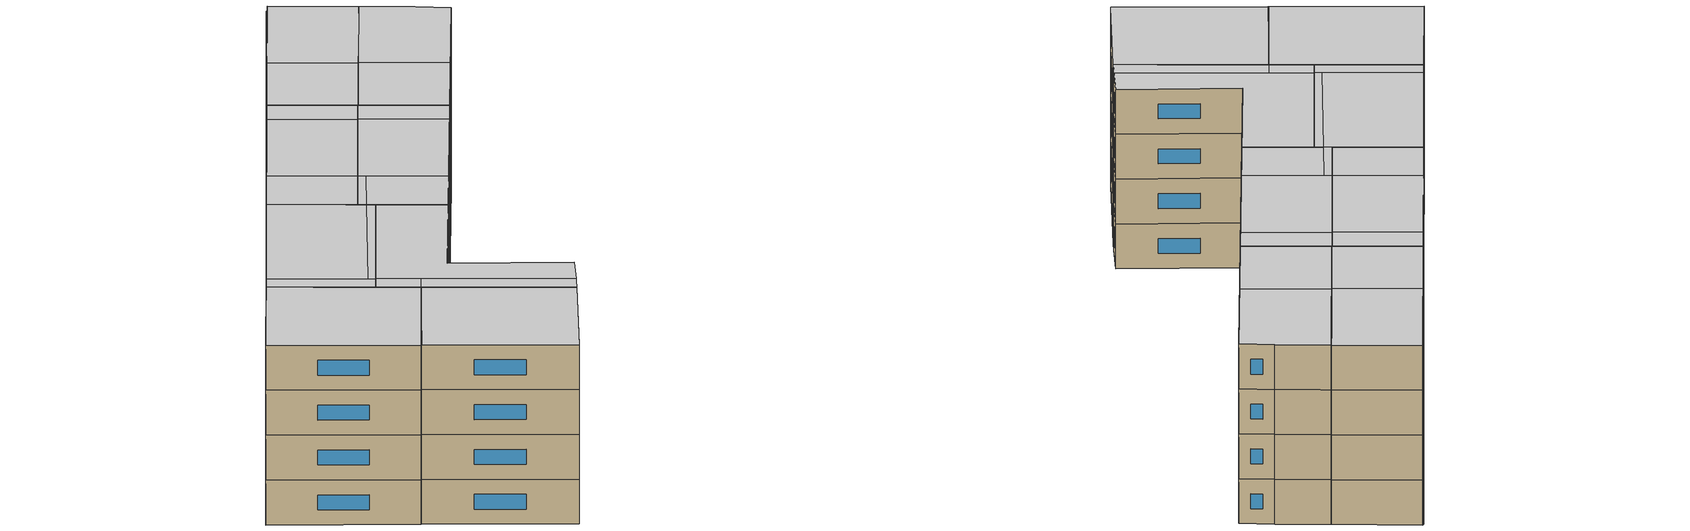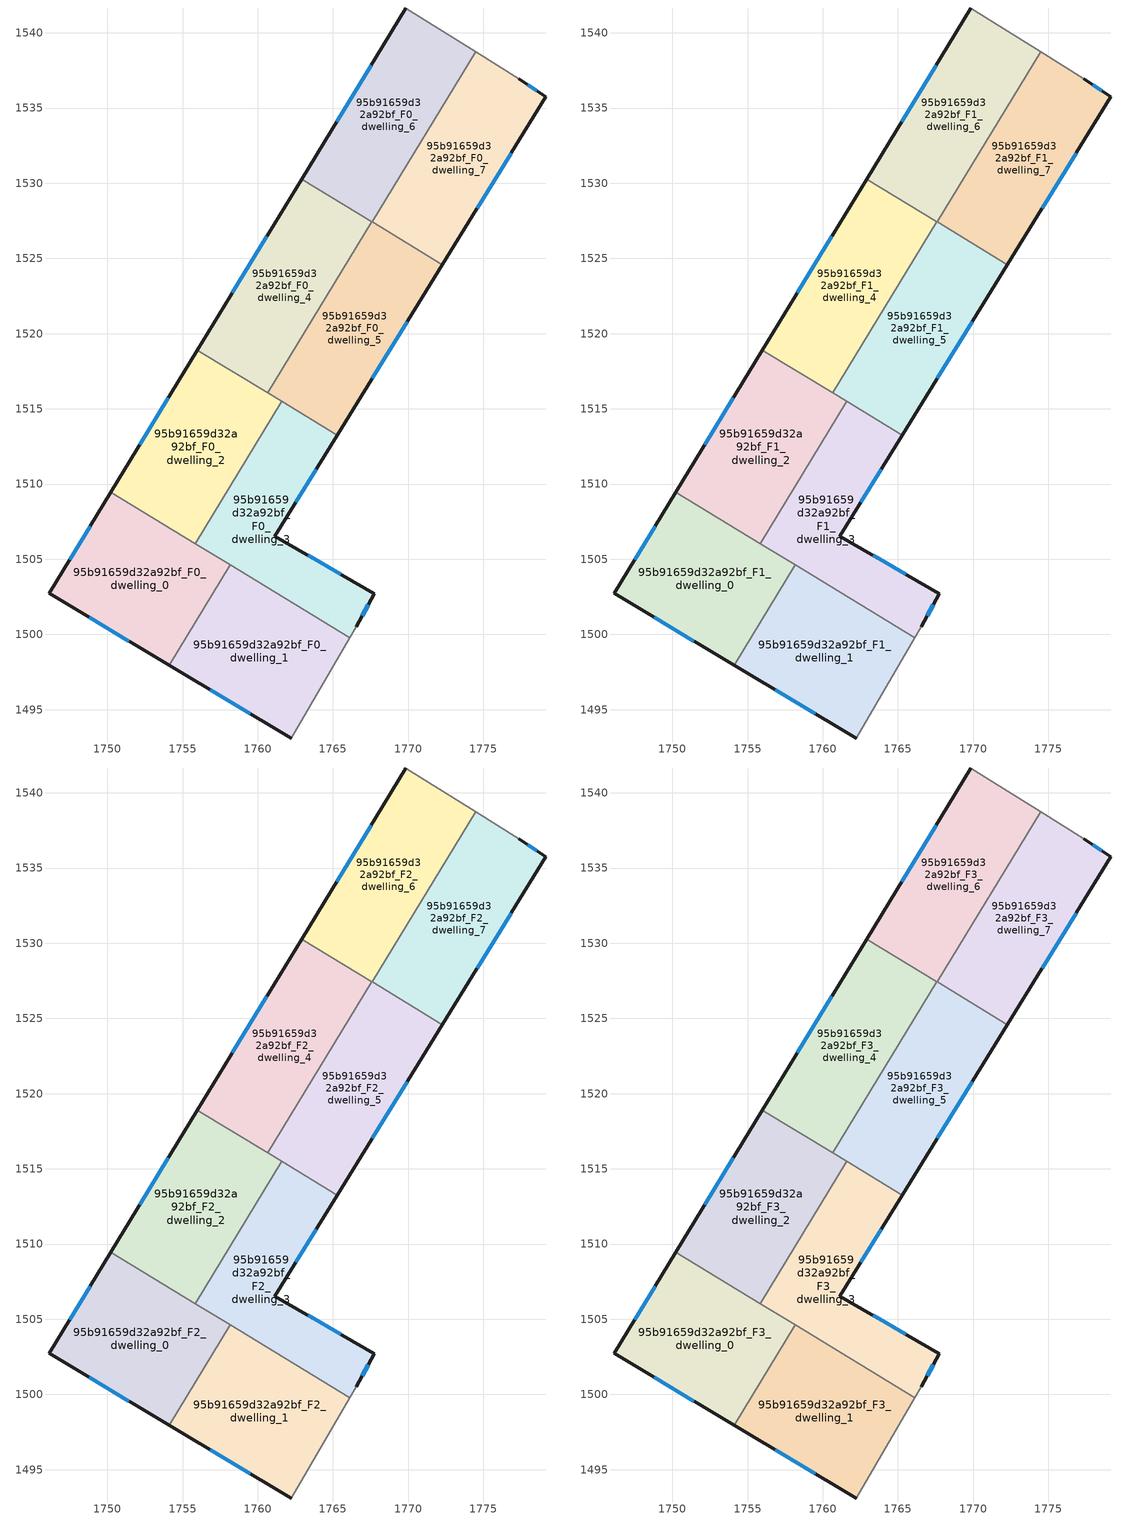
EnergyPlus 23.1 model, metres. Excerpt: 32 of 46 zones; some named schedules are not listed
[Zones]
95b91659d32a92bf_F0_dwelling_0
 floor ground (EU_floor_Construction): 1758.15,1504.62 1754.1,1497.97 1746.12,1502.73 1750.22,1509.45 z0
 wall outside (EU_wall_Construction): 1750.22,1509.45 1746.12,1502.73 1754.1,1497.97 z0:3
 wall to 95b91659d32a92bf_F0_dwelling_1 (EU_wall_Construction): 1754.1,1497.97 1758.15,1504.62 z0:3
 wall to 95b91659d32a92bf_F0_dwelling_2 (EU_wall_Construction): 1755.83,1506.03 1750.22,1509.45 z0:3
 wall to 95b91659d32a92bf_F0_dwelling_3 (EU_wall_Construction): 1758.15,1504.62 1755.83,1506.03 z0:3
 window (EU_Window_Construction): 1748.8,1501.13 1751.43,1499.56 / 1748.85,1507.2 1747.5,1504.98 z1.01:1.99
95b91659d32a92bf_F0_dwelling_1
 floor ground (EU_floor_Construction): 1766.11,1499.78 1762.23,1493.12 1754.1,1497.97 1758.15,1504.62 z0
 wall outside (EU_wall_Construction): 1754.1,1497.97 1762.23,1493.12 z0:3
 wall adiabatic (EU_wall_Construction): 1762.23,1493.12 1766.11,1499.78 z0:3
 wall to 95b91659d32a92bf_F0_dwelling_3 (EU_wall_Construction): 1766.11,1499.78 1758.15,1504.62 z0:3
 window (EU_Window_Construction): 1756.83,1496.34 1759.51,1494.74 z1.01:1.99
95b91659d32a92bf_F0_dwelling_2
 floor ground (EU_floor_Construction): 1761.59,1515.49 1755.83,1506.03 1750.22,1509.45 1755.98,1518.91 z0
 wall outside (EU_wall_Construction): 1755.98,1518.91 1750.22,1509.45 z0:3
 wall to 95b91659d32a92bf_F0_dwelling_3 (EU_wall_Construction): 1755.83,1506.03 1761.59,1515.49 z0:3
 wall to 95b91659d32a92bf_F0_dwelling_4 (EU_wall_Construction): 1760.65,1516.06 1755.98,1518.91 z0:3
 wall to 95b91659d32a92bf_F0_dwelling_5 (EU_wall_Construction): 1761.59,1515.49 1760.65,1516.06 z0:3
 window (EU_Window_Construction): 1754.05,1515.73 1752.15,1512.62 z1.01:1.99
95b91659d32a92bf_F0_dwelling_3
 floor ground (EU_floor_Construction): 1765.28,1513.25 1761.14,1506.53 1767.74,1502.72 1766.54,1500.52 1766.11,1499.78 1755.83,1506.03 1761.59,1515.49 z0
 wall outside (EU_wall_Construction): 1766.54,1500.52 1767.74,1502.72 1761.14,1506.53 1765.28,1513.25 z0:3
 wall adiabatic (EU_wall_Construction): 1766.11,1499.78 1766.54,1500.52 z0:3
 wall to 95b91659d32a92bf_F0_dwelling_5 (EU_wall_Construction): 1765.28,1513.25 1761.59,1515.49 z0:3
 window (EU_Window_Construction): 1762.53,1508.78 1763.89,1511 / 1765.52,1504 1763.35,1505.25 / 1766.94,1501.26 1767.34,1501.99 z1.01:1.99
95b91659d32a92bf_F0_dwelling_4
 floor ground (EU_floor_Construction): 1767.58,1527.45 1760.65,1516.07 1755.98,1518.91 1762.92,1530.28 z0
 wall outside (EU_wall_Construction): 1762.92,1530.28 1755.98,1518.91 z0:3
 wall to 95b91659d32a92bf_F0_dwelling_5 (EU_wall_Construction): 1760.65,1516.07 1767.58,1527.45 z0:3
 wall to 95b91659d32a92bf_F0_dwelling_6 (EU_wall_Construction): 1767.58,1527.45 1762.92,1530.28 z0:3
 window (EU_Window_Construction): 1760.59,1526.47 1758.31,1522.72 z1.01:1.99
95b91659d32a92bf_F0_dwelling_5
 floor ground (EU_floor_Construction): 1772.28,1524.59 1765.28,1513.25 1760.65,1516.07 1767.58,1527.45 z0
 wall outside (EU_wall_Construction): 1765.28,1513.25 1772.28,1524.59 z0:3
 wall to 95b91659d32a92bf_F0_dwelling_7 (EU_wall_Construction): 1772.28,1524.59 1767.6,1527.43 z0:3
 wall to 95b91659d32a92bf_F0_dwelling_6 (EU_wall_Construction): 1767.6,1527.43 1767.58,1527.44 z0:3
 window (EU_Window_Construction): 1767.63,1517.05 1769.93,1520.78 z1.01:1.99
95b91659d32a92bf_F0_dwelling_6
 floor ground (EU_floor_Construction): 1774.49,1538.75 1767.6,1527.43 1762.92,1530.28 1769.85,1541.65 z0
 wall outside (EU_wall_Construction): 1769.85,1541.65 1762.92,1530.28 z0:3
 wall adiabatic (EU_wall_Construction): 1774.49,1538.75 1769.85,1541.65 z0:3
 wall to 95b91659d32a92bf_F0_dwelling_7 (EU_wall_Construction): 1767.6,1527.43 1774.49,1538.75 z0:3
 window (EU_Window_Construction): 1767.53,1537.84 1765.24,1534.09 z1.01:1.99
95b91659d32a92bf_F0_dwelling_7
 floor ground (EU_floor_Construction): 1777.36,1536.95 1779.16,1535.74 1772.28,1524.59 1767.6,1527.43 1774.49,1538.75 z0
 wall outside (EU_wall_Construction): 1772.28,1524.59 1779.16,1535.74 1777.36,1536.95 z0:3
 wall adiabatic (EU_wall_Construction): 1777.36,1536.95 1774.49,1538.75 z0:3
 window (EU_Window_Construction): 1778.55,1536.15 1777.96,1536.54 / 1774.58,1528.33 1776.85,1532 z1.01:1.99
95b91659d32a92bf_F1_dwelling_0
 floor to 95b91659d32a92bf_F0_dwelling_0 (EU_floor_Construction): 1758.15,1504.62 1754.1,1497.97 1746.12,1502.73 1750.22,1509.45 z3
 wall outside (EU_wall_Construction): 1750.22,1509.45 1746.12,1502.73 1754.1,1497.97 z3:6
 wall to 95b91659d32a92bf_F1_dwelling_1 (EU_wall_Construction): 1754.1,1497.97 1758.15,1504.62 z3:6
 wall to 95b91659d32a92bf_F1_dwelling_2 (EU_wall_Construction): 1755.83,1506.03 1750.22,1509.45 z3:6
 wall to 95b91659d32a92bf_F1_dwelling_3 (EU_wall_Construction): 1758.15,1504.62 1755.83,1506.03 z3:6
 window (EU_Window_Construction): 1748.8,1501.13 1751.43,1499.56 / 1748.85,1507.2 1747.5,1504.98 z4.01:4.99
95b91659d32a92bf_F1_dwelling_1
 floor to 95b91659d32a92bf_F0_dwelling_1 (EU_floor_Construction): 1766.11,1499.78 1762.23,1493.12 1754.1,1497.97 1758.15,1504.62 z3
 wall outside (EU_wall_Construction): 1754.1,1497.97 1762.23,1493.12 z3:6
 wall adiabatic (EU_wall_Construction): 1762.23,1493.12 1766.11,1499.78 z3:6
 wall to 95b91659d32a92bf_F1_dwelling_3 (EU_wall_Construction): 1766.11,1499.78 1758.15,1504.62 z3:6
 window (EU_Window_Construction): 1756.83,1496.34 1759.51,1494.74 z4.01:4.99
95b91659d32a92bf_F1_dwelling_2
 floor to 95b91659d32a92bf_F0_dwelling_2 (EU_floor_Construction): 1761.59,1515.49 1755.83,1506.03 1750.22,1509.45 1755.98,1518.91 z3
 wall outside (EU_wall_Construction): 1755.98,1518.91 1750.22,1509.45 z3:6
 wall to 95b91659d32a92bf_F1_dwelling_3 (EU_wall_Construction): 1755.83,1506.03 1761.59,1515.49 z3:6
 wall to 95b91659d32a92bf_F1_dwelling_4 (EU_wall_Construction): 1760.65,1516.06 1755.98,1518.91 z3:6
 wall to 95b91659d32a92bf_F1_dwelling_5 (EU_wall_Construction): 1761.59,1515.49 1760.65,1516.06 z3:6
 window (EU_Window_Construction): 1754.05,1515.73 1752.15,1512.62 z4.01:4.99
95b91659d32a92bf_F1_dwelling_3
 floor to 95b91659d32a92bf_F0_dwelling_3 (EU_floor_Construction): 1765.28,1513.25 1761.14,1506.53 1767.74,1502.72 1766.54,1500.52 1766.11,1499.78 1755.83,1506.03 1761.59,1515.49 z3
 wall outside (EU_wall_Construction): 1766.54,1500.52 1767.74,1502.72 1761.14,1506.53 1765.28,1513.25 z3:6
 wall adiabatic (EU_wall_Construction): 1766.11,1499.78 1766.54,1500.52 z3:6
 wall to 95b91659d32a92bf_F1_dwelling_5 (EU_wall_Construction): 1765.28,1513.25 1761.59,1515.49 z3:6
 window (EU_Window_Construction): 1762.53,1508.78 1763.89,1511 / 1765.52,1504 1763.35,1505.25 / 1766.94,1501.26 1767.34,1501.99 z4.01:4.99
95b91659d32a92bf_F1_dwelling_4
 floor to 95b91659d32a92bf_F0_dwelling_4 (EU_floor_Construction): 1767.58,1527.45 1760.65,1516.07 1755.98,1518.91 1762.92,1530.28 z3
 wall outside (EU_wall_Construction): 1762.92,1530.28 1755.98,1518.91 z3:6
 wall to 95b91659d32a92bf_F1_dwelling_5 (EU_wall_Construction): 1760.65,1516.07 1767.58,1527.45 z3:6
 wall to 95b91659d32a92bf_F1_dwelling_6 (EU_wall_Construction): 1767.58,1527.45 1762.92,1530.28 z3:6
 window (EU_Window_Construction): 1760.59,1526.47 1758.31,1522.72 z4.01:4.99
95b91659d32a92bf_F1_dwelling_5
 floor to 95b91659d32a92bf_F0_dwelling_5 (EU_floor_Construction): 1772.28,1524.59 1765.28,1513.25 1760.65,1516.07 1767.58,1527.45 z3
 wall outside (EU_wall_Construction): 1765.28,1513.25 1772.28,1524.59 z3:6
 wall to 95b91659d32a92bf_F1_dwelling_7 (EU_wall_Construction): 1772.28,1524.59 1767.6,1527.43 z3:6
 wall to 95b91659d32a92bf_F1_dwelling_6 (EU_wall_Construction): 1767.6,1527.43 1767.58,1527.44 z3:6
 window (EU_Window_Construction): 1767.63,1517.05 1769.93,1520.78 z4.01:4.99
95b91659d32a92bf_F1_dwelling_6
 floor to 95b91659d32a92bf_F0_dwelling_6 (EU_floor_Construction): 1774.49,1538.75 1767.6,1527.43 1762.92,1530.28 1769.85,1541.65 z3
 wall outside (EU_wall_Construction): 1769.85,1541.65 1762.92,1530.28 z3:6
 wall adiabatic (EU_wall_Construction): 1774.49,1538.75 1769.85,1541.65 z3:6
 wall to 95b91659d32a92bf_F1_dwelling_7 (EU_wall_Construction): 1767.6,1527.43 1774.49,1538.75 z3:6
 window (EU_Window_Construction): 1767.53,1537.84 1765.24,1534.09 z4.01:4.99
95b91659d32a92bf_F1_dwelling_7
 floor to 95b91659d32a92bf_F0_dwelling_7 (EU_floor_Construction): 1777.36,1536.95 1779.16,1535.74 1772.28,1524.59 1767.6,1527.43 1774.49,1538.75 z3
 wall outside (EU_wall_Construction): 1772.28,1524.59 1779.16,1535.74 1777.36,1536.95 z3:6
 wall adiabatic (EU_wall_Construction): 1777.36,1536.95 1774.49,1538.75 z3:6
 window (EU_Window_Construction): 1778.55,1536.15 1777.96,1536.54 / 1774.58,1528.33 1776.85,1532 z4.01:4.99
95b91659d32a92bf_F2_dwelling_0
 floor to 95b91659d32a92bf_F1_dwelling_0 (EU_floor_Construction): 1758.15,1504.62 1754.1,1497.97 1746.12,1502.73 1750.22,1509.45 z6
 wall outside (EU_wall_Construction): 1750.22,1509.45 1746.12,1502.73 1754.1,1497.97 z6:9
 wall to 95b91659d32a92bf_F2_dwelling_1 (EU_wall_Construction): 1754.1,1497.97 1758.15,1504.62 z6:9
 wall to 95b91659d32a92bf_F2_dwelling_2 (EU_wall_Construction): 1755.83,1506.03 1750.22,1509.45 z6:9
 wall to 95b91659d32a92bf_F2_dwelling_3 (EU_wall_Construction): 1758.15,1504.62 1755.83,1506.03 z6:9
 window (EU_Window_Construction): 1748.8,1501.13 1751.43,1499.56 / 1748.85,1507.2 1747.5,1504.98 z7.01:7.99
95b91659d32a92bf_F2_dwelling_1
 floor to 95b91659d32a92bf_F1_dwelling_1 (EU_floor_Construction): 1766.11,1499.78 1762.23,1493.12 1754.1,1497.97 1758.15,1504.62 z6
 wall outside (EU_wall_Construction): 1754.1,1497.97 1762.23,1493.12 z6:9
 wall adiabatic (EU_wall_Construction): 1762.23,1493.12 1766.11,1499.78 z6:9
 wall to 95b91659d32a92bf_F2_dwelling_3 (EU_wall_Construction): 1766.11,1499.78 1758.15,1504.62 z6:9
 window (EU_Window_Construction): 1756.83,1496.34 1759.51,1494.74 z7.01:7.99
95b91659d32a92bf_F2_dwelling_2
 floor to 95b91659d32a92bf_F1_dwelling_2 (EU_floor_Construction): 1761.59,1515.49 1755.83,1506.03 1750.22,1509.45 1755.98,1518.91 z6
 wall outside (EU_wall_Construction): 1755.98,1518.91 1750.22,1509.45 z6:9
 wall to 95b91659d32a92bf_F2_dwelling_3 (EU_wall_Construction): 1755.83,1506.03 1761.59,1515.49 z6:9
 wall to 95b91659d32a92bf_F2_dwelling_4 (EU_wall_Construction): 1760.65,1516.06 1755.98,1518.91 z6:9
 wall to 95b91659d32a92bf_F2_dwelling_5 (EU_wall_Construction): 1761.59,1515.49 1760.65,1516.06 z6:9
 window (EU_Window_Construction): 1754.05,1515.73 1752.15,1512.62 z7.01:7.99
95b91659d32a92bf_F2_dwelling_3
 floor to 95b91659d32a92bf_F1_dwelling_3 (EU_floor_Construction): 1765.28,1513.25 1761.14,1506.53 1767.74,1502.72 1766.54,1500.52 1766.11,1499.78 1755.83,1506.03 1761.59,1515.49 z6
 wall outside (EU_wall_Construction): 1766.54,1500.52 1767.74,1502.72 1761.14,1506.53 1765.28,1513.25 z6:9
 wall adiabatic (EU_wall_Construction): 1766.11,1499.78 1766.54,1500.52 z6:9
 wall to 95b91659d32a92bf_F2_dwelling_5 (EU_wall_Construction): 1765.28,1513.25 1761.59,1515.49 z6:9
 window (EU_Window_Construction): 1762.53,1508.78 1763.89,1511 / 1765.52,1504 1763.35,1505.25 / 1766.94,1501.26 1767.34,1501.99 z7.01:7.99
95b91659d32a92bf_F2_dwelling_4
 floor to 95b91659d32a92bf_F1_dwelling_4 (EU_floor_Construction): 1767.58,1527.45 1760.65,1516.07 1755.98,1518.91 1762.92,1530.28 z6
 wall outside (EU_wall_Construction): 1762.92,1530.28 1755.98,1518.91 z6:9
 wall to 95b91659d32a92bf_F2_dwelling_5 (EU_wall_Construction): 1760.65,1516.07 1767.58,1527.45 z6:9
 wall to 95b91659d32a92bf_F2_dwelling_6 (EU_wall_Construction): 1767.58,1527.45 1762.92,1530.28 z6:9
 window (EU_Window_Construction): 1760.59,1526.47 1758.31,1522.72 z7.01:7.99
95b91659d32a92bf_F2_dwelling_5
 floor to 95b91659d32a92bf_F1_dwelling_5 (EU_floor_Construction): 1772.28,1524.59 1765.28,1513.25 1760.65,1516.07 1767.58,1527.45 z6
 wall outside (EU_wall_Construction): 1765.28,1513.25 1772.28,1524.59 z6:9
 wall to 95b91659d32a92bf_F2_dwelling_7 (EU_wall_Construction): 1772.28,1524.59 1767.6,1527.43 z6:9
 wall to 95b91659d32a92bf_F2_dwelling_6 (EU_wall_Construction): 1767.6,1527.43 1767.58,1527.44 z6:9
 window (EU_Window_Construction): 1767.63,1517.05 1769.93,1520.78 z7.01:7.99
95b91659d32a92bf_F2_dwelling_6
 floor to 95b91659d32a92bf_F1_dwelling_6 (EU_floor_Construction): 1774.49,1538.75 1767.6,1527.43 1762.92,1530.28 1769.85,1541.65 z6
 wall outside (EU_wall_Construction): 1769.85,1541.65 1762.92,1530.28 z6:9
 wall adiabatic (EU_wall_Construction): 1774.49,1538.75 1769.85,1541.65 z6:9
 wall to 95b91659d32a92bf_F2_dwelling_7 (EU_wall_Construction): 1767.6,1527.43 1774.49,1538.75 z6:9
 window (EU_Window_Construction): 1767.53,1537.84 1765.24,1534.09 z7.01:7.99
95b91659d32a92bf_F2_dwelling_7
 floor to 95b91659d32a92bf_F1_dwelling_7 (EU_floor_Construction): 1777.36,1536.95 1779.16,1535.74 1772.28,1524.59 1767.6,1527.43 1774.49,1538.75 z6
 wall outside (EU_wall_Construction): 1772.28,1524.59 1779.16,1535.74 1777.36,1536.95 z6:9
 wall adiabatic (EU_wall_Construction): 1777.36,1536.95 1774.49,1538.75 z6:9
 window (EU_Window_Construction): 1778.55,1536.15 1777.96,1536.54 / 1774.58,1528.33 1776.85,1532 z7.01:7.99
95b91659d32a92bf_F3_dwelling_0
 floor to 95b91659d32a92bf_F2_dwelling_0 (EU_floor_Construction): 1758.15,1504.62 1754.1,1497.97 1746.12,1502.73 1750.22,1509.45 z9
 wall outside (EU_wall_Construction): 1750.22,1509.45 1746.12,1502.73 1754.1,1497.97 z9:12
 wall to 95b91659d32a92bf_F3_dwelling_1 (EU_wall_Construction): 1754.1,1497.97 1758.15,1504.62 z9:12
 wall to 95b91659d32a92bf_F3_dwelling_2 (EU_wall_Construction): 1755.83,1506.03 1750.22,1509.45 z9:12
 wall to 95b91659d32a92bf_F3_dwelling_3 (EU_wall_Construction): 1758.15,1504.62 1755.83,1506.03 z9:12
 window (EU_Window_Construction): 1748.8,1501.13 1751.43,1499.56 / 1748.85,1507.2 1747.5,1504.98 z10.01:10.99
 ceiling adiabatic (EU_roof_Construction): 1754.1,1497.97 1758.15,1504.62 1750.22,1509.45 1746.12,1502.73 z12
95b91659d32a92bf_F3_dwelling_1
 floor to 95b91659d32a92bf_F2_dwelling_1 (EU_floor_Construction): 1766.11,1499.78 1762.23,1493.12 1754.1,1497.97 1758.15,1504.62 z9
 wall outside (EU_wall_Construction): 1754.1,1497.97 1762.23,1493.12 z9:12
 wall adiabatic (EU_wall_Construction): 1762.23,1493.12 1766.11,1499.78 z9:12
 wall to 95b91659d32a92bf_F3_dwelling_3 (EU_wall_Construction): 1766.11,1499.78 1758.15,1504.62 z9:12
 window (EU_Window_Construction): 1756.83,1496.34 1759.51,1494.74 z10.01:10.99
 ceiling to 95b91659d32a92bf_F4_dwelling_5 (EU_floor_Construction): 1762.23,1493.12 1766.11,1499.78 1758.16,1504.61 1754.18,1497.93 z12
 ceiling adiabatic (EU_roof_Construction): 1754.18,1497.93 1758.16,1504.61 1758.15,1504.62 1754.1,1497.97 z12
95b91659d32a92bf_F3_dwelling_2
 floor to 95b91659d32a92bf_F2_dwelling_2 (EU_floor_Construction): 1761.59,1515.49 1755.83,1506.03 1750.22,1509.45 1755.98,1518.91 z9
 wall outside (EU_wall_Construction): 1755.98,1518.91 1750.22,1509.45 z9:12
 wall to 95b91659d32a92bf_F3_dwelling_3 (EU_wall_Construction): 1755.83,1506.03 1761.59,1515.49 z9:12
 wall to 95b91659d32a92bf_F3_dwelling_4 (EU_wall_Construction): 1760.65,1516.06 1755.98,1518.91 z9:12
 wall to 95b91659d32a92bf_F3_dwelling_5 (EU_wall_Construction): 1761.59,1515.49 1760.65,1516.06 z9:12
 window (EU_Window_Construction): 1754.05,1515.73 1752.15,1512.62 z10.01:10.99
 ceiling to 95b91659d32a92bf_F4_dwelling_4 (EU_floor_Construction): 1755.98,1507.21 1761.1,1515.79 1755.98,1518.91 1750.76,1510.33 z12
 ceiling to 95b91659d32a92bf_F4_dwelling_3 (EU_floor_Construction): 1756.4,1506.97 1761.59,1515.49 1761.1,1515.79 1755.98,1507.21 z12
 ceiling to 95b91659d32a92bf_F4_dwelling_6 (EU_floor_Construction): 1755.83,1506.03 1756.4,1506.97 1750.76,1510.33 1750.22,1509.45 z12
95b91659d32a92bf_F3_dwelling_3
 floor to 95b91659d32a92bf_F2_dwelling_3 (EU_floor_Construction): 1765.28,1513.25 1761.14,1506.53 1767.74,1502.72 1766.54,1500.52 1766.11,1499.78 1755.83,1506.03 1761.59,1515.49 z9
 wall outside (EU_wall_Construction): 1766.54,1500.52 1767.74,1502.72 1761.14,1506.53 1765.28,1513.25 z9:12
 wall adiabatic (EU_wall_Construction): 1766.11,1499.78 1766.54,1500.52 z9:12
 wall to 95b91659d32a92bf_F3_dwelling_5 (EU_wall_Construction): 1765.28,1513.25 1761.59,1515.49 z9:12
 window (EU_Window_Construction): 1762.53,1508.78 1763.89,1511 / 1765.52,1504 1763.35,1505.25 / 1766.94,1501.26 1767.34,1501.99 z10.01:10.99
 ceiling to 95b91659d32a92bf_F4_dwelling_3 (EU_floor_Construction): 1766.7,1500.82 1767.74,1502.72 1761.14,1506.53 1765.28,1513.25 1761.59,1515.49 1756.4,1506.97 z12
 ceiling to 95b91659d32a92bf_F4_dwelling_5 (EU_floor_Construction): 1766.11,1499.78 1766.54,1500.52 1766.7,1500.82 1758.74,1505.57 1758.16,1504.61 z12
 ceiling adiabatic (EU_roof_Construction): 1758.16,1504.61 1758.74,1505.57 1756.4,1506.97 1755.83,1506.03 z12
95b91659d32a92bf_F3_dwelling_4
 floor to 95b91659d32a92bf_F2_dwelling_4 (EU_floor_Construction): 1767.58,1527.45 1760.65,1516.07 1755.98,1518.91 1762.92,1530.28 z9
 wall outside (EU_wall_Construction): 1762.92,1530.28 1755.98,1518.91 z9:12
 wall to 95b91659d32a92bf_F3_dwelling_5 (EU_wall_Construction): 1760.65,1516.07 1767.58,1527.45 z9:12
 wall to 95b91659d32a92bf_F3_dwelling_6 (EU_wall_Construction): 1767.58,1527.45 1762.92,1530.28 z9:12
 window (EU_Window_Construction): 1760.59,1526.47 1758.31,1522.72 z10.01:10.99
 ceiling to 95b91659d32a92bf_F4_dwelling_2 (EU_floor_Construction): 1762.64,1519.32 1766.59,1525.82 1761.91,1528.62 1757.95,1522.12 z12
 ceiling to 95b91659d32a92bf_F4_dwelling_1 (EU_floor_Construction): 1766.59,1525.82 1767.58,1527.45 1762.92,1530.28 1761.91,1528.62 z12
 ceiling to 95b91659d32a92bf_F4_dwelling_4 (EU_floor_Construction): 1760.65,1516.07 1762.64,1519.32 1757.95,1522.12 1755.98,1518.91 z12
95b91659d32a92bf_F3_dwelling_5
 floor to 95b91659d32a92bf_F2_dwelling_5 (EU_floor_Construction): 1772.28,1524.59 1765.28,1513.25 1760.65,1516.07 1767.58,1527.45 z9
 wall outside (EU_wall_Construction): 1765.28,1513.25 1772.28,1524.59 z9:12
 wall to 95b91659d32a92bf_F3_dwelling_7 (EU_wall_Construction): 1772.28,1524.59 1767.6,1527.43 z9:12
 wall to 95b91659d32a92bf_F3_dwelling_6 (EU_wall_Construction): 1767.6,1527.43 1767.58,1527.44 z9:12
 window (EU_Window_Construction): 1767.63,1517.05 1769.93,1520.78 z10.01:10.99
 ceiling to 95b91659d32a92bf_F4_dwelling_2 (EU_floor_Construction): 1767.31,1516.54 1771.3,1523.01 1766.59,1525.82 1762.64,1519.32 z12
 ceiling to 95b91659d32a92bf_F4_dwelling_4 (EU_floor_Construction): 1761.1,1515.79 1763.06,1519.07 1762.64,1519.32 1760.65,1516.07 z12
 ceiling to 95b91659d32a92bf_F4_dwelling_3 (EU_floor_Construction): 1765.28,1513.25 1767.31,1516.54 1763.06,1519.07 1761.1,1515.79 z12
 ceiling to 95b91659d32a92bf_F4_dwelling_1 (EU_floor_Construction): 1771.3,1523.01 1772.27,1524.59 1767.58,1527.45 1766.59,1525.82 z12
95b91659d32a92bf_F3_dwelling_6
 floor to 95b91659d32a92bf_F2_dwelling_6 (EU_floor_Construction): 1774.49,1538.75 1767.6,1527.43 1762.92,1530.28 1769.85,1541.65 z9
 wall outside (EU_wall_Construction): 1769.85,1541.65 1762.92,1530.28 z9:12
 wall adiabatic (EU_wall_Construction): 1774.49,1538.75 1769.85,1541.65 z9:12
 wall to 95b91659d32a92bf_F3_dwelling_7 (EU_wall_Construction): 1767.6,1527.43 1774.49,1538.75 z9:12
 window (EU_Window_Construction): 1767.53,1537.84 1765.24,1534.09 z10.01:10.99
 ceiling to 95b91659d32a92bf_F4_dwelling_0 (EU_floor_Construction): 1770.56,1532.29 1774.49,1538.74 1769.85,1541.65 1765.85,1535.09 z12
 ceiling to 95b91659d32a92bf_F4_dwelling_1 (EU_floor_Construction): 1767.6,1527.43 1770.56,1532.29 1765.85,1535.09 1762.92,1530.28 z12
95b91659d32a92bf_F3_dwelling_7
 floor to 95b91659d32a92bf_F2_dwelling_7 (EU_floor_Construction): 1777.36,1536.95 1779.16,1535.74 1772.28,1524.59 1767.6,1527.43 1774.49,1538.75 z9
 wall outside (EU_wall_Construction): 1772.28,1524.59 1779.16,1535.74 1777.36,1536.95 z9:12
 wall adiabatic (EU_wall_Construction): 1777.36,1536.95 1774.49,1538.75 z9:12
 window (EU_Window_Construction): 1778.55,1536.15 1777.96,1536.54 / 1774.58,1528.33 1776.85,1532 z10.01:10.99
 ceiling to 95b91659d32a92bf_F4_dwelling_1 (EU_floor_Construction): 1772.27,1524.59 1775.28,1529.47 1770.56,1532.29 1767.6,1527.43 z12
 ceiling to 95b91659d32a92bf_F4_dwelling_0 (EU_floor_Construction): 1775.28,1529.47 1779.16,1535.74 1777.36,1536.95 1774.49,1538.74 1770.56,1532.29 z12
shading: 1777.36,1536.95 1769.76,1541.62 z0:11.7
[Building]
EU S2 Campaign: North Axis=0; Terrain=City; Solar Distribution=FullExterior
[Site:Location]
Lyon-Bron: Latitude=45.75; Longitude=5; Time Zone=1; Elevation=198
[SizingPeriod:WeatherFileDays]
AnnualSizingPeriod: Begin Month=1; Begin Day of Month=1; End Month=12; End Day of Month=31; Day of Week for Start Day=Monday; Use Weather File Daylight Saving Period=No; Use Weather File Rain and Snow Indicators=No
[MATERIAL]
EU_InternalMass_Material: Roughness=MediumRough; Thickness=0.1; Conductivity=1; Density=1800; Specific Heat=900; Thermal Absorptance=0.9; Solar Absorptance=0.7; Visible Absorptance=0.7
[MATERIAL:NOMASS] Roughness=MediumRough; Thermal Absorptance=0.9; Solar Absorptance=0.7; Visible Absorptance=0.7
Name | Thermal Resistance
EU_wall_NoMass | 2.13739
EU_roof_NoMass | 2.58516
EU_floor_NoMass | 2.09377
[WINDOWMATERIAL:SIMPLEGLAZINGSYSTEM]
EU_Window_SimpleGlazing: UFactor=1.70574; Solar Heat Gain Coefficient=0.63; Visible Transmittance=0.63
[CONSTRUCTION]
EU_wall_Construction: EU_wall_NoMass
EU_roof_Construction: EU_roof_NoMass
EU_floor_Construction: EU_floor_NoMass
EU_Window_Construction: EU_Window_SimpleGlazing
EU_InternalMass_Construction: EU_InternalMass_Material
[ZONE] Type=1; Multiplier=1; Ceiling Height=autocalculate; Floor Area=autocalculate; Part of Total Floor Area=Yes
Name | Volume
95b91659d32a92bf_F0_dwelling_0; 95b91659d32a92bf_F1_dwelling_0; 95b91659d32a92bf_F2_dwelling_0; 95b91659d32a92bf_F3_dwelling_0 | 218.155
95b91659d32a92bf_F0_dwelling_1; 95b91659d32a92bf_F1_dwelling_1; 95b91659d32a92bf_F2_dwelling_1; 95b91659d32a92bf_F3_dwelling_1 | 218.136
95b91659d32a92bf_F0_dwelling_2; 95b91659d32a92bf_F1_dwelling_2; 95b91659d32a92bf_F2_dwelling_2; 95b91659d32a92bf_F3_dwelling_2 | 218.135
95b91659d32a92bf_F0_dwelling_3; 95b91659d32a92bf_F1_dwelling_3; 95b91659d32a92bf_F2_dwelling_3; 95b91659d32a92bf_F3_dwelling_3 | 218.151
95b91659d32a92bf_F0_dwelling_4; 95b91659d32a92bf_F1_dwelling_4; 95b91659d32a92bf_F2_dwelling_4; 95b91659d32a92bf_F3_dwelling_4 | 218.138
95b91659d32a92bf_F0_dwelling_5; 95b91659d32a92bf_F1_dwelling_5; 95b91659d32a92bf_F2_dwelling_5; 95b91659d32a92bf_F3_dwelling_5 | 218.142
95b91659d32a92bf_F0_dwelling_6; 95b91659d32a92bf_F1_dwelling_6; 95b91659d32a92bf_F2_dwelling_6; 95b91659d32a92bf_F3_dwelling_6 | 218.143
95b91659d32a92bf_F0_dwelling_7; 95b91659d32a92bf_F1_dwelling_7; 95b91659d32a92bf_F2_dwelling_7; 95b91659d32a92bf_F3_dwelling_7 | 218.145
[INTERNALMASS] Construction=EU_InternalMass_Construction
Name | Zone or ZoneList | Surface Area
95b91659d32a92bf_F0_dwelling_0_EU_InternalMass | 95b91659d32a92bf_F0_dwelling_0 | 72.7187
95b91659d32a92bf_F0_dwelling_1_EU_InternalMass | 95b91659d32a92bf_F0_dwelling_1 | 72.7122
95b91659d32a92bf_F0_dwelling_2_EU_InternalMass | 95b91659d32a92bf_F0_dwelling_2 | 72.7118
95b91659d32a92bf_F0_dwelling_3_EU_InternalMass | 95b91659d32a92bf_F0_dwelling_3 | 72.717
95b91659d32a92bf_F0_dwelling_4_EU_InternalMass | 95b91659d32a92bf_F0_dwelling_4 | 72.7129
95b91659d32a92bf_F0_dwelling_5_EU_InternalMass | 95b91659d32a92bf_F0_dwelling_5 | 72.7141
95b91659d32a92bf_F0_dwelling_6_EU_InternalMass | 95b91659d32a92bf_F0_dwelling_6 | 72.714
95b91659d32a92bf_F0_dwelling_7_EU_InternalMass | 95b91659d32a92bf_F0_dwelling_7 | 72.715
95b91659d32a92bf_F1_dwelling_0_EU_InternalMass | 95b91659d32a92bf_F1_dwelling_0 | 72.7187
95b91659d32a92bf_F1_dwelling_1_EU_InternalMass | 95b91659d32a92bf_F1_dwelling_1 | 72.7122
95b91659d32a92bf_F1_dwelling_2_EU_InternalMass | 95b91659d32a92bf_F1_dwelling_2 | 72.7118
95b91659d32a92bf_F1_dwelling_3_EU_InternalMass | 95b91659d32a92bf_F1_dwelling_3 | 72.717
95b91659d32a92bf_F1_dwelling_4_EU_InternalMass | 95b91659d32a92bf_F1_dwelling_4 | 72.7129
95b91659d32a92bf_F1_dwelling_5_EU_InternalMass | 95b91659d32a92bf_F1_dwelling_5 | 72.7141
95b91659d32a92bf_F1_dwelling_6_EU_InternalMass | 95b91659d32a92bf_F1_dwelling_6 | 72.714
95b91659d32a92bf_F1_dwelling_7_EU_InternalMass | 95b91659d32a92bf_F1_dwelling_7 | 72.715
95b91659d32a92bf_F2_dwelling_0_EU_InternalMass | 95b91659d32a92bf_F2_dwelling_0 | 72.7187
95b91659d32a92bf_F2_dwelling_1_EU_InternalMass | 95b91659d32a92bf_F2_dwelling_1 | 72.7122
95b91659d32a92bf_F2_dwelling_2_EU_InternalMass | 95b91659d32a92bf_F2_dwelling_2 | 72.7118
95b91659d32a92bf_F2_dwelling_3_EU_InternalMass | 95b91659d32a92bf_F2_dwelling_3 | 72.717
95b91659d32a92bf_F2_dwelling_4_EU_InternalMass | 95b91659d32a92bf_F2_dwelling_4 | 72.7129
95b91659d32a92bf_F2_dwelling_5_EU_InternalMass | 95b91659d32a92bf_F2_dwelling_5 | 72.7141
95b91659d32a92bf_F2_dwelling_6_EU_InternalMass | 95b91659d32a92bf_F2_dwelling_6 | 72.714
95b91659d32a92bf_F2_dwelling_7_EU_InternalMass | 95b91659d32a92bf_F2_dwelling_7 | 72.715
95b91659d32a92bf_F3_dwelling_0_EU_InternalMass | 95b91659d32a92bf_F3_dwelling_0 | 72.7187
95b91659d32a92bf_F3_dwelling_1_EU_InternalMass | 95b91659d32a92bf_F3_dwelling_1 | 72.7122
95b91659d32a92bf_F3_dwelling_2_EU_InternalMass | 95b91659d32a92bf_F3_dwelling_2 | 72.7118
95b91659d32a92bf_F3_dwelling_3_EU_InternalMass | 95b91659d32a92bf_F3_dwelling_3 | 72.717
95b91659d32a92bf_F3_dwelling_4_EU_InternalMass | 95b91659d32a92bf_F3_dwelling_4 | 72.7129
95b91659d32a92bf_F3_dwelling_5_EU_InternalMass | 95b91659d32a92bf_F3_dwelling_5 | 72.7141
95b91659d32a92bf_F3_dwelling_6_EU_InternalMass | 95b91659d32a92bf_F3_dwelling_6 | 72.714
95b91659d32a92bf_F3_dwelling_7_EU_InternalMass | 95b91659d32a92bf_F3_dwelling_7 | 72.715
[OTHEREQUIPMENT] Fuel Type=Electricity; Design Level Calculation Method=Watts/Area; Power per Zone Floor Area=1; Fraction Latent=0; Fraction Radiant=0; Fraction Lost=0; Carbon Dioxide Generation Rate=0; EndUse Subcategory=EU_Step8_InternalGains
Name | Zone or ZoneList or Space or SpaceList | Schedule
EU_Step8_InternalGain_95b91659d32a92bf_F0_dwelling_0_f000 | 95b91659d32a92bf_F0_dwelling_0 | EU_Step8_GainSchedule_95b91659d32a92bf_F0_dwelling_0_f000
EU_Step8_InternalGain_95b91659d32a92bf_F0_dwelling_1_f000 | 95b91659d32a92bf_F0_dwelling_1 | EU_Step8_GainSchedule_95b91659d32a92bf_F0_dwelling_1_f000
EU_Step8_InternalGain_95b91659d32a92bf_F0_dwelling_2_f000 | 95b91659d32a92bf_F0_dwelling_2 | EU_Step8_GainSchedule_95b91659d32a92bf_F0_dwelling_2_f000
EU_Step8_InternalGain_95b91659d32a92bf_F0_dwelling_3_f000 | 95b91659d32a92bf_F0_dwelling_3 | EU_Step8_GainSchedule_95b91659d32a92bf_F0_dwelling_3_f000
EU_Step8_InternalGain_95b91659d32a92bf_F0_dwelling_4_f000 | 95b91659d32a92bf_F0_dwelling_4 | EU_Step8_GainSchedule_95b91659d32a92bf_F0_dwelling_4_f000
EU_Step8_InternalGain_95b91659d32a92bf_F0_dwelling_5_f000 | 95b91659d32a92bf_F0_dwelling_5 | EU_Step8_GainSchedule_95b91659d32a92bf_F0_dwelling_5_f000
EU_Step8_InternalGain_95b91659d32a92bf_F0_dwelling_6_f000 | 95b91659d32a92bf_F0_dwelling_6 | EU_Step8_GainSchedule_95b91659d32a92bf_F0_dwelling_6_f000
EU_Step8_InternalGain_95b91659d32a92bf_F0_dwelling_7_f000 | 95b91659d32a92bf_F0_dwelling_7 | EU_Step8_GainSchedule_95b91659d32a92bf_F0_dwelling_7_f000
EU_Step8_InternalGain_95b91659d32a92bf_F1_dwelling_0_f000 | 95b91659d32a92bf_F1_dwelling_0 | EU_Step8_GainSchedule_95b91659d32a92bf_F1_dwelling_0_f000
EU_Step8_InternalGain_95b91659d32a92bf_F1_dwelling_1_f000 | 95b91659d32a92bf_F1_dwelling_1 | EU_Step8_GainSchedule_95b91659d32a92bf_F1_dwelling_1_f000
EU_Step8_InternalGain_95b91659d32a92bf_F1_dwelling_2_f000 | 95b91659d32a92bf_F1_dwelling_2 | EU_Step8_GainSchedule_95b91659d32a92bf_F1_dwelling_2_f000
EU_Step8_InternalGain_95b91659d32a92bf_F1_dwelling_3_f000 | 95b91659d32a92bf_F1_dwelling_3 | EU_Step8_GainSchedule_95b91659d32a92bf_F1_dwelling_3_f000
EU_Step8_InternalGain_95b91659d32a92bf_F1_dwelling_4_f000 | 95b91659d32a92bf_F1_dwelling_4 | EU_Step8_GainSchedule_95b91659d32a92bf_F1_dwelling_4_f000
EU_Step8_InternalGain_95b91659d32a92bf_F1_dwelling_5_f000 | 95b91659d32a92bf_F1_dwelling_5 | EU_Step8_GainSchedule_95b91659d32a92bf_F1_dwelling_5_f000
EU_Step8_InternalGain_95b91659d32a92bf_F1_dwelling_6_f000 | 95b91659d32a92bf_F1_dwelling_6 | EU_Step8_GainSchedule_95b91659d32a92bf_F1_dwelling_6_f000
EU_Step8_InternalGain_95b91659d32a92bf_F1_dwelling_7_f000 | 95b91659d32a92bf_F1_dwelling_7 | EU_Step8_GainSchedule_95b91659d32a92bf_F1_dwelling_7_f000
EU_Step8_InternalGain_95b91659d32a92bf_F2_dwelling_0_f000 | 95b91659d32a92bf_F2_dwelling_0 | EU_Step8_GainSchedule_95b91659d32a92bf_F2_dwelling_0_f000
EU_Step8_InternalGain_95b91659d32a92bf_F2_dwelling_1_f000 | 95b91659d32a92bf_F2_dwelling_1 | EU_Step8_GainSchedule_95b91659d32a92bf_F2_dwelling_1_f000
EU_Step8_InternalGain_95b91659d32a92bf_F2_dwelling_2_f000 | 95b91659d32a92bf_F2_dwelling_2 | EU_Step8_GainSchedule_95b91659d32a92bf_F2_dwelling_2_f000
EU_Step8_InternalGain_95b91659d32a92bf_F2_dwelling_3_f000 | 95b91659d32a92bf_F2_dwelling_3 | EU_Step8_GainSchedule_95b91659d32a92bf_F2_dwelling_3_f000
EU_Step8_InternalGain_95b91659d32a92bf_F2_dwelling_4_f000 | 95b91659d32a92bf_F2_dwelling_4 | EU_Step8_GainSchedule_95b91659d32a92bf_F2_dwelling_4_f000
EU_Step8_InternalGain_95b91659d32a92bf_F2_dwelling_5_f000 | 95b91659d32a92bf_F2_dwelling_5 | EU_Step8_GainSchedule_95b91659d32a92bf_F2_dwelling_5_f000
EU_Step8_InternalGain_95b91659d32a92bf_F2_dwelling_6_f000 | 95b91659d32a92bf_F2_dwelling_6 | EU_Step8_GainSchedule_95b91659d32a92bf_F2_dwelling_6_f000
EU_Step8_InternalGain_95b91659d32a92bf_F2_dwelling_7_f000 | 95b91659d32a92bf_F2_dwelling_7 | EU_Step8_GainSchedule_95b91659d32a92bf_F2_dwelling_7_f000
EU_Step8_InternalGain_95b91659d32a92bf_F3_dwelling_0_f000 | 95b91659d32a92bf_F3_dwelling_0 | EU_Step8_GainSchedule_95b91659d32a92bf_F3_dwelling_0_f000
EU_Step8_InternalGain_95b91659d32a92bf_F3_dwelling_1_f000 | 95b91659d32a92bf_F3_dwelling_1 | EU_Step8_GainSchedule_95b91659d32a92bf_F3_dwelling_1_f000
EU_Step8_InternalGain_95b91659d32a92bf_F3_dwelling_2_f000 | 95b91659d32a92bf_F3_dwelling_2 | EU_Step8_GainSchedule_95b91659d32a92bf_F3_dwelling_2_f000
EU_Step8_InternalGain_95b91659d32a92bf_F3_dwelling_3_f000 | 95b91659d32a92bf_F3_dwelling_3 | EU_Step8_GainSchedule_95b91659d32a92bf_F3_dwelling_3_f000
EU_Step8_InternalGain_95b91659d32a92bf_F3_dwelling_4_f000 | 95b91659d32a92bf_F3_dwelling_4 | EU_Step8_GainSchedule_95b91659d32a92bf_F3_dwelling_4_f000
EU_Step8_InternalGain_95b91659d32a92bf_F3_dwelling_5_f000 | 95b91659d32a92bf_F3_dwelling_5 | EU_Step8_GainSchedule_95b91659d32a92bf_F3_dwelling_5_f000
EU_Step8_InternalGain_95b91659d32a92bf_F3_dwelling_6_f000 | 95b91659d32a92bf_F3_dwelling_6 | EU_Step8_GainSchedule_95b91659d32a92bf_F3_dwelling_6_f000
EU_Step8_InternalGain_95b91659d32a92bf_F3_dwelling_7_f000 | 95b91659d32a92bf_F3_dwelling_7 | EU_Step8_GainSchedule_95b91659d32a92bf_F3_dwelling_7_f000
[ZONEVENTILATION:DESIGNFLOWRATE] Schedule=EU_AlwaysOn; Design Flow Rate Calculation Method=AirChanges/Hour; Air Changes per Hour=0.487355; Ventilation Type=Natural; Fan Pressure Rise=0; Fan Total Efficiency=1; Constant Term Coefficient=1; Temperature Term Coefficient=0; Velocity Term Coefficient=0; Velocity Squared Term Coefficient=0; Minimum Indoor Temperature=-100; Maximum Indoor Temperature=100; Delta Temperature=-100; Minimum Outdoor Temperature=-100; Maximum Outdoor Temperature=100; Maximum Wind Speed=40
Name | Zone or ZoneList or Space or SpaceList
EU_ConstantAir_95b91659d32a92bf_F0_dwelling_0 | 95b91659d32a92bf_F0_dwelling_0
EU_ConstantAir_95b91659d32a92bf_F0_dwelling_1 | 95b91659d32a92bf_F0_dwelling_1
EU_ConstantAir_95b91659d32a92bf_F0_dwelling_2 | 95b91659d32a92bf_F0_dwelling_2
EU_ConstantAir_95b91659d32a92bf_F0_dwelling_3 | 95b91659d32a92bf_F0_dwelling_3
EU_ConstantAir_95b91659d32a92bf_F0_dwelling_4 | 95b91659d32a92bf_F0_dwelling_4
EU_ConstantAir_95b91659d32a92bf_F0_dwelling_5 | 95b91659d32a92bf_F0_dwelling_5
EU_ConstantAir_95b91659d32a92bf_F0_dwelling_6 | 95b91659d32a92bf_F0_dwelling_6
EU_ConstantAir_95b91659d32a92bf_F0_dwelling_7 | 95b91659d32a92bf_F0_dwelling_7
EU_ConstantAir_95b91659d32a92bf_F1_dwelling_0 | 95b91659d32a92bf_F1_dwelling_0
EU_ConstantAir_95b91659d32a92bf_F1_dwelling_1 | 95b91659d32a92bf_F1_dwelling_1
EU_ConstantAir_95b91659d32a92bf_F1_dwelling_2 | 95b91659d32a92bf_F1_dwelling_2
EU_ConstantAir_95b91659d32a92bf_F1_dwelling_3 | 95b91659d32a92bf_F1_dwelling_3
EU_ConstantAir_95b91659d32a92bf_F1_dwelling_4 | 95b91659d32a92bf_F1_dwelling_4
EU_ConstantAir_95b91659d32a92bf_F1_dwelling_5 | 95b91659d32a92bf_F1_dwelling_5
EU_ConstantAir_95b91659d32a92bf_F1_dwelling_6 | 95b91659d32a92bf_F1_dwelling_6
EU_ConstantAir_95b91659d32a92bf_F1_dwelling_7 | 95b91659d32a92bf_F1_dwelling_7
EU_ConstantAir_95b91659d32a92bf_F2_dwelling_0 | 95b91659d32a92bf_F2_dwelling_0
EU_ConstantAir_95b91659d32a92bf_F2_dwelling_1 | 95b91659d32a92bf_F2_dwelling_1
EU_ConstantAir_95b91659d32a92bf_F2_dwelling_2 | 95b91659d32a92bf_F2_dwelling_2
EU_ConstantAir_95b91659d32a92bf_F2_dwelling_3 | 95b91659d32a92bf_F2_dwelling_3
EU_ConstantAir_95b91659d32a92bf_F2_dwelling_4 | 95b91659d32a92bf_F2_dwelling_4
EU_ConstantAir_95b91659d32a92bf_F2_dwelling_5 | 95b91659d32a92bf_F2_dwelling_5
EU_ConstantAir_95b91659d32a92bf_F2_dwelling_6 | 95b91659d32a92bf_F2_dwelling_6
EU_ConstantAir_95b91659d32a92bf_F2_dwelling_7 | 95b91659d32a92bf_F2_dwelling_7
EU_ConstantAir_95b91659d32a92bf_F3_dwelling_0 | 95b91659d32a92bf_F3_dwelling_0
EU_ConstantAir_95b91659d32a92bf_F3_dwelling_1 | 95b91659d32a92bf_F3_dwelling_1
EU_ConstantAir_95b91659d32a92bf_F3_dwelling_2 | 95b91659d32a92bf_F3_dwelling_2
EU_ConstantAir_95b91659d32a92bf_F3_dwelling_3 | 95b91659d32a92bf_F3_dwelling_3
EU_ConstantAir_95b91659d32a92bf_F3_dwelling_4 | 95b91659d32a92bf_F3_dwelling_4
EU_ConstantAir_95b91659d32a92bf_F3_dwelling_5 | 95b91659d32a92bf_F3_dwelling_5
EU_ConstantAir_95b91659d32a92bf_F3_dwelling_6 | 95b91659d32a92bf_F3_dwelling_6
EU_ConstantAir_95b91659d32a92bf_F3_dwelling_7 | 95b91659d32a92bf_F3_dwelling_7
[HVACTEMPLATE:ZONE:IDEALLOADSAIRSYSTEM] System Availability Schedule=EU_AlwaysOn; Maximum Heating Supply Air Temperature=50; Minimum Cooling Supply Air Temperature=13; Maximum Heating Supply Air Humidity Ratio=0.0156; Minimum Cooling Supply Air Humidity Ratio=0.0077; Heating Limit=NoLimit; Cooling Limit=NoLimit; Heating Availability Schedule=EU_AlwaysOn; Cooling Availability Schedule=EU_CoolingOff; Dehumidification Control Type=ConstantSensibleHeatRatio; Cooling Sensible Heat Ratio=0.7; Dehumidification Setpoint=60; Humidification Control Type=None; Humidification Setpoint=30; Outdoor Air Method=None; Outdoor Air Flow Rate per Person=0.00944; Outdoor Air Flow Rate per Zone Floor Area=0; Outdoor Air Flow Rate per Zone=0; Demand Controlled Ventilation Type=None; Outdoor Air Economizer Type=NoEconomizer; Heat Recovery Type=None; Sensible Heat Recovery Effectiveness=0.7; Latent Heat Recovery Effectiveness=0.65
Name | Template Thermostat
95b91659d32a92bf_F0_dwelling_0 | EU_HeatOnly_95b91659d32a92bf_F0_dwelling_0
95b91659d32a92bf_F0_dwelling_1 | EU_HeatOnly_95b91659d32a92bf_F0_dwelling_1
95b91659d32a92bf_F0_dwelling_2 | EU_HeatOnly_95b91659d32a92bf_F0_dwelling_2
95b91659d32a92bf_F0_dwelling_3 | EU_HeatOnly_95b91659d32a92bf_F0_dwelling_3
95b91659d32a92bf_F0_dwelling_4 | EU_HeatOnly_95b91659d32a92bf_F0_dwelling_4
95b91659d32a92bf_F0_dwelling_5 | EU_HeatOnly_95b91659d32a92bf_F0_dwelling_5
95b91659d32a92bf_F0_dwelling_6 | EU_HeatOnly_95b91659d32a92bf_F0_dwelling_6
95b91659d32a92bf_F0_dwelling_7 | EU_HeatOnly_95b91659d32a92bf_F0_dwelling_7
95b91659d32a92bf_F1_dwelling_0 | EU_HeatOnly_95b91659d32a92bf_F1_dwelling_0
95b91659d32a92bf_F1_dwelling_1 | EU_HeatOnly_95b91659d32a92bf_F1_dwelling_1
95b91659d32a92bf_F1_dwelling_2 | EU_HeatOnly_95b91659d32a92bf_F1_dwelling_2
95b91659d32a92bf_F1_dwelling_3 | EU_HeatOnly_95b91659d32a92bf_F1_dwelling_3
95b91659d32a92bf_F1_dwelling_4 | EU_HeatOnly_95b91659d32a92bf_F1_dwelling_4
95b91659d32a92bf_F1_dwelling_5 | EU_HeatOnly_95b91659d32a92bf_F1_dwelling_5
95b91659d32a92bf_F1_dwelling_6 | EU_HeatOnly_95b91659d32a92bf_F1_dwelling_6
95b91659d32a92bf_F1_dwelling_7 | EU_HeatOnly_95b91659d32a92bf_F1_dwelling_7
95b91659d32a92bf_F2_dwelling_0 | EU_HeatOnly_95b91659d32a92bf_F2_dwelling_0
95b91659d32a92bf_F2_dwelling_1 | EU_HeatOnly_95b91659d32a92bf_F2_dwelling_1
95b91659d32a92bf_F2_dwelling_2 | EU_HeatOnly_95b91659d32a92bf_F2_dwelling_2
95b91659d32a92bf_F2_dwelling_3 | EU_HeatOnly_95b91659d32a92bf_F2_dwelling_3
95b91659d32a92bf_F2_dwelling_4 | EU_HeatOnly_95b91659d32a92bf_F2_dwelling_4
95b91659d32a92bf_F2_dwelling_5 | EU_HeatOnly_95b91659d32a92bf_F2_dwelling_5
95b91659d32a92bf_F2_dwelling_6 | EU_HeatOnly_95b91659d32a92bf_F2_dwelling_6
95b91659d32a92bf_F2_dwelling_7 | EU_HeatOnly_95b91659d32a92bf_F2_dwelling_7
95b91659d32a92bf_F3_dwelling_0 | EU_HeatOnly_95b91659d32a92bf_F3_dwelling_0
95b91659d32a92bf_F3_dwelling_1 | EU_HeatOnly_95b91659d32a92bf_F3_dwelling_1
95b91659d32a92bf_F3_dwelling_2 | EU_HeatOnly_95b91659d32a92bf_F3_dwelling_2
95b91659d32a92bf_F3_dwelling_3 | EU_HeatOnly_95b91659d32a92bf_F3_dwelling_3
95b91659d32a92bf_F3_dwelling_4 | EU_HeatOnly_95b91659d32a92bf_F3_dwelling_4
95b91659d32a92bf_F3_dwelling_5 | EU_HeatOnly_95b91659d32a92bf_F3_dwelling_5
95b91659d32a92bf_F3_dwelling_6 | EU_HeatOnly_95b91659d32a92bf_F3_dwelling_6
95b91659d32a92bf_F3_dwelling_7 | EU_HeatOnly_95b91659d32a92bf_F3_dwelling_7
[SIZING:ZONE] Zone Cooling Design Supply Air Temperature Input Method=SupplyAirTemperature; Zone Cooling Design Supply Air Temperature=13; Zone Heating Design Supply Air Temperature Input Method=SupplyAirTemperature; Zone Heating Design Supply Air Temperature=50; Zone Cooling Design Supply Air Humidity Ratio=0.008; Zone Heating Design Supply Air Humidity Ratio=0.008; Cooling Design Air Flow Method=DesignDay; Cooling Design Air Flow Rate=0; Cooling Minimum Air Flow per Zone Floor Area=0.000762; Cooling Minimum Air Flow=0; Cooling Minimum Air Flow Fraction=0.2; Heating Design Air Flow Method=DesignDay; Heating Design Air Flow Rate=0; Heating Maximum Air Flow per Zone Floor Area=0.002032; Heating Maximum Air Flow=0.141576; Heating Maximum Air Flow Fraction=0.3; Account for Dedicated Outdoor Air System=No; Dedicated Outdoor Air System Control Strategy=NeutralSupplyAir; Dedicated Outdoor Air Low Setpoint Temperature for Design=autosize; Dedicated Outdoor Air High Setpoint Temperature for Design=autosize; Zone Load Sizing Method=Sensible Load Only No Latent Load; Zone Latent Cooling Design Supply Air Humidity Ratio Input Method=HumidityRatioDifference; Zone Cooling Design Supply Air Humidity Ratio Difference=0.005; Zone Latent Heating Design Supply Air Humidity Ratio Input Method=HumidityRatioDifference; Zone Humidification Design Supply Air Humidity Ratio Difference=0.005
95b91659d32a92bf_F0_dwelling_0; 95b91659d32a92bf_F0_dwelling_1; 95b91659d32a92bf_F0_dwelling_2; 95b91659d32a92bf_F0_dwelling_3; 95b91659d32a92bf_F0_dwelling_4; 95b91659d32a92bf_F0_dwelling_5; 95b91659d32a92bf_F0_dwelling_6; 95b91659d32a92bf_F0_dwelling_7; 95b91659d32a92bf_F1_dwelling_0; 95b91659d32a92bf_F1_dwelling_1; 95b91659d32a92bf_F1_dwelling_2; 95b91659d32a92bf_F1_dwelling_3; 95b91659d32a92bf_F1_dwelling_4; 95b91659d32a92bf_F1_dwelling_5; 95b91659d32a92bf_F1_dwelling_6; 95b91659d32a92bf_F1_dwelling_7; 95b91659d32a92bf_F2_dwelling_0; 95b91659d32a92bf_F2_dwelling_1; 95b91659d32a92bf_F2_dwelling_2; 95b91659d32a92bf_F2_dwelling_3; 95b91659d32a92bf_F2_dwelling_4; 95b91659d32a92bf_F2_dwelling_5; 95b91659d32a92bf_F2_dwelling_6; 95b91659d32a92bf_F2_dwelling_7; 95b91659d32a92bf_F3_dwelling_0; 95b91659d32a92bf_F3_dwelling_1; 95b91659d32a92bf_F3_dwelling_2; 95b91659d32a92bf_F3_dwelling_3; 95b91659d32a92bf_F3_dwelling_4; 95b91659d32a92bf_F3_dwelling_5; 95b91659d32a92bf_F3_dwelling_6; 95b91659d32a92bf_F3_dwelling_7
[SCHEDULE:FILE] Column Number=1; Rows to Skip at Top=0; Number of Hours of Data=8760; Column Separator=Comma; Interpolate to Timestep=No; Minutes per Item=60; Adjust Schedule for Daylight Savings=Yes
Name | File
EU_Step8_GainSchedule_95b91659d32a92bf_F0_dwelling_0_f000 | ../../schedules/95b91659d32a92bf/95b91659d32a92bf_F0_dwelling_0_f000_gain.csv
EU_Step8_GainSchedule_95b91659d32a92bf_F0_dwelling_1_f000 | ../../schedules/95b91659d32a92bf/95b91659d32a92bf_F0_dwelling_1_f000_gain.csv
EU_Step8_GainSchedule_95b91659d32a92bf_F0_dwelling_2_f000 | ../../schedules/95b91659d32a92bf/95b91659d32a92bf_F0_dwelling_2_f000_gain.csv
EU_Step8_GainSchedule_95b91659d32a92bf_F0_dwelling_3_f000 | ../../schedules/95b91659d32a92bf/95b91659d32a92bf_F0_dwelling_3_f000_gain.csv
EU_Step8_GainSchedule_95b91659d32a92bf_F0_dwelling_4_f000 | ../../schedules/95b91659d32a92bf/95b91659d32a92bf_F0_dwelling_4_f000_gain.csv
EU_Step8_GainSchedule_95b91659d32a92bf_F0_dwelling_5_f000 | ../../schedules/95b91659d32a92bf/95b91659d32a92bf_F0_dwelling_5_f000_gain.csv
EU_Step8_GainSchedule_95b91659d32a92bf_F0_dwelling_6_f000 | ../../schedules/95b91659d32a92bf/95b91659d32a92bf_F0_dwelling_6_f000_gain.csv
EU_Step8_GainSchedule_95b91659d32a92bf_F0_dwelling_7_f000 | ../../schedules/95b91659d32a92bf/95b91659d32a92bf_F0_dwelling_7_f000_gain.csv
EU_Step8_GainSchedule_95b91659d32a92bf_F1_dwelling_0_f000 | ../../schedules/95b91659d32a92bf/95b91659d32a92bf_F1_dwelling_0_f000_gain.csv
EU_Step8_GainSchedule_95b91659d32a92bf_F1_dwelling_1_f000 | ../../schedules/95b91659d32a92bf/95b91659d32a92bf_F1_dwelling_1_f000_gain.csv
EU_Step8_GainSchedule_95b91659d32a92bf_F1_dwelling_2_f000 | ../../schedules/95b91659d32a92bf/95b91659d32a92bf_F1_dwelling_2_f000_gain.csv
EU_Step8_GainSchedule_95b91659d32a92bf_F1_dwelling_3_f000 | ../../schedules/95b91659d32a92bf/95b91659d32a92bf_F1_dwelling_3_f000_gain.csv
EU_Step8_GainSchedule_95b91659d32a92bf_F1_dwelling_4_f000 | ../../schedules/95b91659d32a92bf/95b91659d32a92bf_F1_dwelling_4_f000_gain.csv
EU_Step8_GainSchedule_95b91659d32a92bf_F1_dwelling_5_f000 | ../../schedules/95b91659d32a92bf/95b91659d32a92bf_F1_dwelling_5_f000_gain.csv
EU_Step8_GainSchedule_95b91659d32a92bf_F1_dwelling_6_f000 | ../../schedules/95b91659d32a92bf/95b91659d32a92bf_F1_dwelling_6_f000_gain.csv
EU_Step8_GainSchedule_95b91659d32a92bf_F1_dwelling_7_f000 | ../../schedules/95b91659d32a92bf/95b91659d32a92bf_F1_dwelling_7_f000_gain.csv
EU_Step8_GainSchedule_95b91659d32a92bf_F2_dwelling_0_f000 | ../../schedules/95b91659d32a92bf/95b91659d32a92bf_F2_dwelling_0_f000_gain.csv
EU_Step8_GainSchedule_95b91659d32a92bf_F2_dwelling_1_f000 | ../../schedules/95b91659d32a92bf/95b91659d32a92bf_F2_dwelling_1_f000_gain.csv
EU_Step8_GainSchedule_95b91659d32a92bf_F2_dwelling_2_f000 | ../../schedules/95b91659d32a92bf/95b91659d32a92bf_F2_dwelling_2_f000_gain.csv
EU_Step8_GainSchedule_95b91659d32a92bf_F2_dwelling_3_f000 | ../../schedules/95b91659d32a92bf/95b91659d32a92bf_F2_dwelling_3_f000_gain.csv
EU_Step8_GainSchedule_95b91659d32a92bf_F2_dwelling_4_f000 | ../../schedules/95b91659d32a92bf/95b91659d32a92bf_F2_dwelling_4_f000_gain.csv
EU_Step8_GainSchedule_95b91659d32a92bf_F2_dwelling_5_f000 | ../../schedules/95b91659d32a92bf/95b91659d32a92bf_F2_dwelling_5_f000_gain.csv
EU_Step8_GainSchedule_95b91659d32a92bf_F2_dwelling_6_f000 | ../../schedules/95b91659d32a92bf/95b91659d32a92bf_F2_dwelling_6_f000_gain.csv
EU_Step8_GainSchedule_95b91659d32a92bf_F2_dwelling_7_f000 | ../../schedules/95b91659d32a92bf/95b91659d32a92bf_F2_dwelling_7_f000_gain.csv
